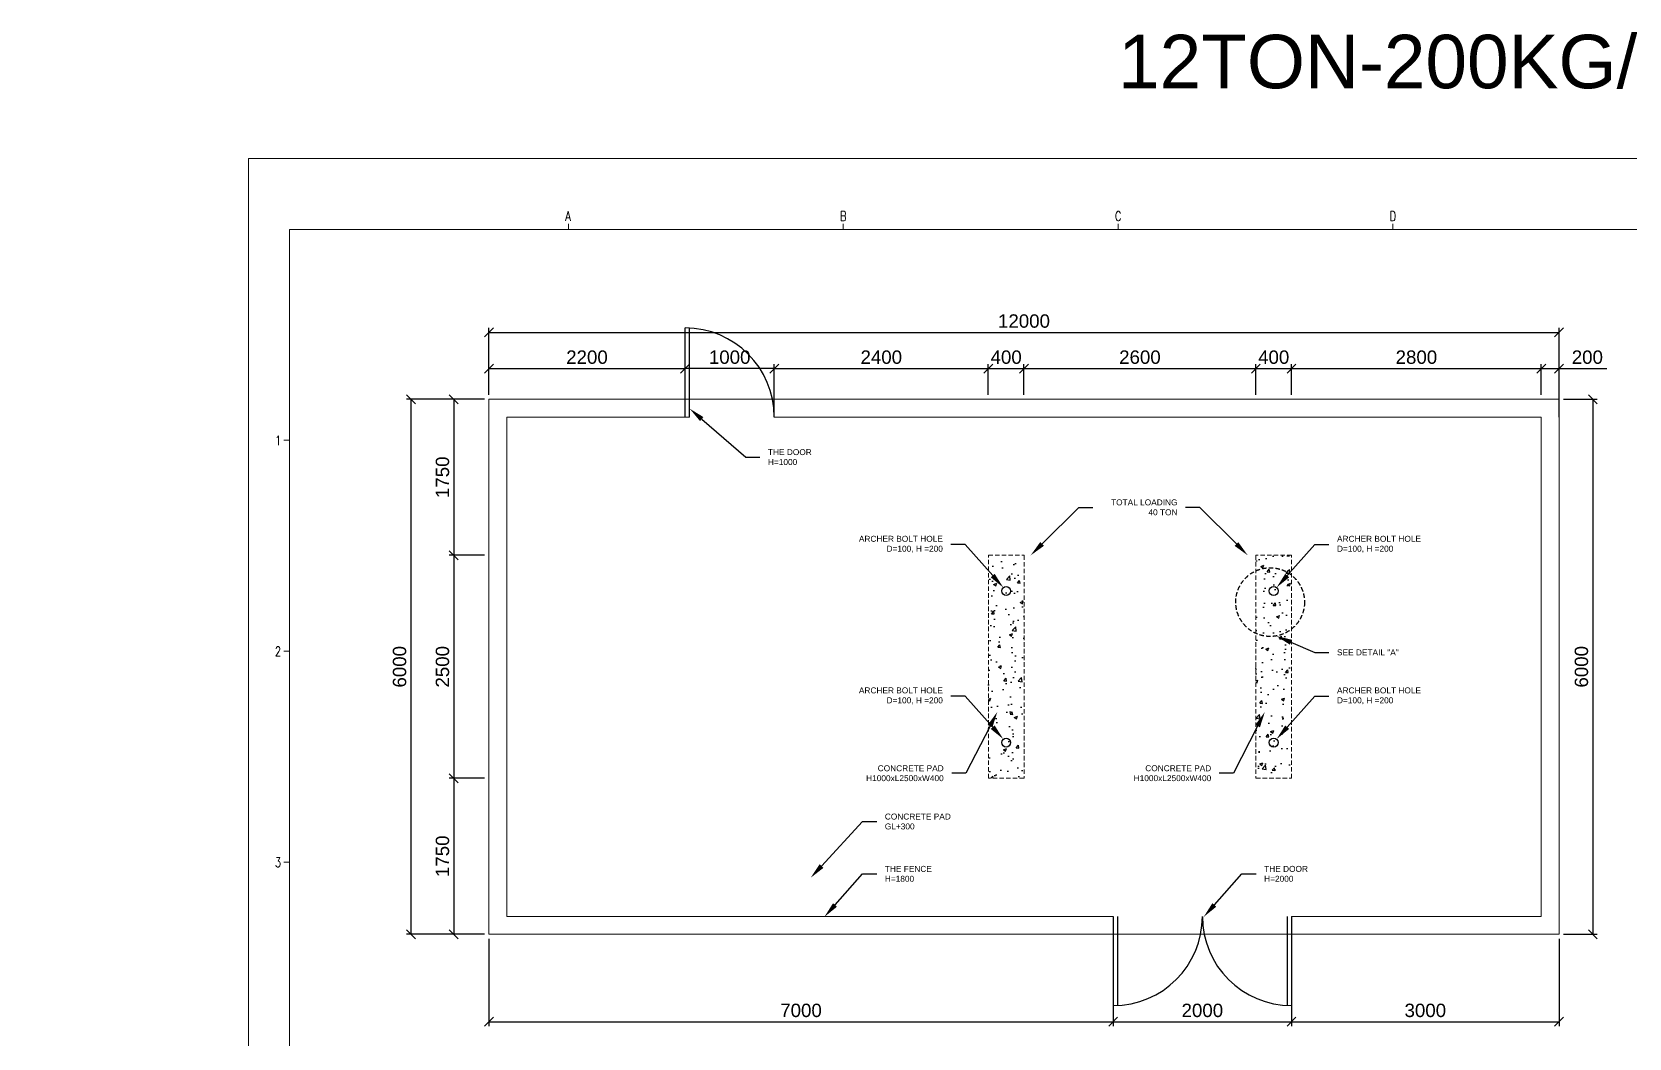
# Model space of a CAD drawing. Extents: x -1041800 to 1211622, y -13029 to 106851.
# Drawn here: x 70369 to 88278, y 95569 to 106851 of the extents above; entities that cross this region are included whole.
import ezdxf
from ezdxf import colors
from ezdxf.entities.mleader import LeaderData, LeaderLine
from ezdxf.math import Vec2, Vec3

# ---------------------------------------------------------------- set-up
doc = ezdxf.new("R2010")
doc.units = 0
doc.header["$MEASUREMENT"] = 0
doc.linetypes.add('DASHEDX2', pattern=[1.5, 1, -0.5])
doc.layers.get('0').update_dxf_attribs({"lineweight": 5})
doc.layers.add('SUPPORT', color=251, linetype='Continuous', lineweight=5)
doc.layers.add('VAN', color=7, linetype='Continuous')
doc.styles.get("Standard").update_dxf_attribs({"font": 'arial.ttf'})
doc.styles.add('TBOX', font='romans.shx', dxfattribs={"width": 0.75})
doc.dimstyles.new('TL100', dxfattribs={"dimscale": 0, "dimtxt": 200, "dimasz": 100, "dimexe": 50, "dimexo": 50, "dimgap": 50, "dimtad": 1, "dimdec": 0, "dimtxsty": 'Standard', "dimblk": 'OBLIQUE', "dimcen": 2.5, "dimclrd": 6, "dimclre": 6, "dimclrt": 3, "dimadec": 0, "dimazin": 0, "dimtfac": 1, "dimtdec": 0, "dimtmove": 0, "dimatfit": 3, "dimldrblk": 'OBLIQUE', "dimfxl": 1, "dimarcsym": 0})

# ---------------------------------------------------------------- blocks, each defined once
blk = doc.blocks.new('_Oblique')
at = {"color": 0, "linetype": 'ByBlock', "lineweight": -2}
blk.add_line((-0.5, -0.5), (0.5, 0.5), dxfattribs=at)
blk = doc.blocks.new('*D96')
at = {"layer": 'Defpoints', "color": 0, "transparency": 16777216}
for p in [(87493, 102732), (87493, 96732), (87871, 96732)]:
    blk.add_point(p, dxfattribs=at)
at = {"layer": 'VAN', "color": 6, "lineweight": -2, "transparency": 16777216}
for p, q in [((87543, 102732), (87921, 102732)), ((87871, 102732), (87871, 96732)), ((87543, 96732), (87921, 96732))]:
    blk.add_line(p, q, dxfattribs=at)
at = {"layer": 'VAN', "color": 6, "lineweight": -2, "transparency": 16777216, "xscale": 100, "yscale": 100, "zscale": 100}
for p, rotation in [((87871, 102732), 90), ((87871, 96732), 270)]:
    blk.add_blockref('_Oblique', p, dxfattribs=dict(at, rotation=rotation))
at = {"layer": 'VAN', "color": 3, "transparency": 16777216, "insert": (87744, 99732), "char_height": 150, "attachment_point": 5, "rotation": 90}
blk.add_mtext('6000', dxfattribs=at)
blk = doc.blocks.new('*D97')
at = {"layer": 'Defpoints', "color": 0, "transparency": 16777216}
for p in [(87493, 103481), (75493, 102732), (87493, 102482)]:
    blk.add_point(p, dxfattribs=at)
at = {"layer": 'VAN', "color": 6, "lineweight": -2, "transparency": 16777216}
for p, q in [((75493, 102782), (75493, 103531)), ((87493, 102532), (87493, 103531)), ((75493, 103481), (87493, 103481))]:
    blk.add_line(p, q, dxfattribs=at)
at = {"layer": 'VAN', "color": 6, "lineweight": -2, "transparency": 16777216, "xscale": 100, "yscale": 100, "zscale": 100, "rotation": 180}
blk.add_blockref('_Oblique', (75493, 103481), dxfattribs=at)
at = {"layer": 'VAN', "color": 6, "lineweight": -2, "transparency": 16777216, "xscale": 100, "yscale": 100, "zscale": 100}
blk.add_blockref('_Oblique', (87493, 103481), dxfattribs=at)
at = {"layer": 'VAN', "color": 3, "transparency": 16777216, "insert": (81493, 103608), "char_height": 150, "attachment_point": 5}
blk.add_mtext('12000', dxfattribs=at)
blk = doc.blocks.new('*D132')
at = {"layer": 'Defpoints', "color": 0, "transparency": 16777216}
for p in [(77693, 103076), (75493, 102732), (77693, 102732)]:
    blk.add_point(p, dxfattribs=at)
at = {"layer": 'VAN', "color": 6, "lineweight": -2, "transparency": 16777216}
for p, q in [((75493, 102782), (75493, 103126)), ((75493, 103076), (77693, 103076)), ((77693, 102782), (77693, 103126))]:
    blk.add_line(p, q, dxfattribs=at)
at = {"layer": 'VAN', "color": 6, "lineweight": -2, "transparency": 16777216, "xscale": 100, "yscale": 100, "zscale": 100, "rotation": 180}
blk.add_blockref('_Oblique', (75493, 103076), dxfattribs=at)
at = {"layer": 'VAN', "color": 6, "lineweight": -2, "transparency": 16777216, "xscale": 100, "yscale": 100, "zscale": 100}
blk.add_blockref('_Oblique', (77693, 103076), dxfattribs=at)
at = {"layer": 'VAN', "color": 3, "transparency": 16777216, "insert": (76593, 103203), "char_height": 150, "attachment_point": 5}
blk.add_mtext('2200', dxfattribs=at)
blk = doc.blocks.new('*D103')
at = {"layer": 'Defpoints', "color": 0, "transparency": 16777216}
for p in [(81093, 103076), (81093, 102732), (78693, 102532)]:
    blk.add_point(p, dxfattribs=at)
at = {"layer": 'VAN', "color": 6, "lineweight": -2, "transparency": 16777216}
for p, q in [((78693, 102582), (78693, 103126)), ((78693, 103076), (81093, 103076)), ((81093, 102782), (81093, 103126))]:
    blk.add_line(p, q, dxfattribs=at)
at = {"layer": 'VAN', "color": 6, "lineweight": -2, "transparency": 16777216, "xscale": 100, "yscale": 100, "zscale": 100, "rotation": 180}
blk.add_blockref('_Oblique', (78693, 103076), dxfattribs=at)
at = {"layer": 'VAN', "color": 6, "lineweight": -2, "transparency": 16777216, "xscale": 100, "yscale": 100, "zscale": 100}
blk.add_blockref('_Oblique', (81093, 103076), dxfattribs=at)
at = {"layer": 'VAN', "color": 3, "transparency": 16777216, "insert": (79893, 103203), "char_height": 150, "attachment_point": 5}
blk.add_mtext('2400', dxfattribs=at)
blk = doc.blocks.new('*D104')
at = {"layer": 'Defpoints', "color": 0, "transparency": 16777216}
for p in [(81493, 103076), (81093, 102732), (81493, 102732)]:
    blk.add_point(p, dxfattribs=at)
at = {"layer": 'VAN', "color": 6, "lineweight": -2, "transparency": 16777216}
for p, q in [((81093, 102782), (81093, 103126)), ((81093, 103076), (81493, 103076)), ((81493, 102782), (81493, 103126))]:
    blk.add_line(p, q, dxfattribs=at)
at = {"layer": 'VAN', "color": 6, "lineweight": -2, "transparency": 16777216, "xscale": 100, "yscale": 100, "zscale": 100, "rotation": 180}
blk.add_blockref('_Oblique', (81093, 103076), dxfattribs=at)
at = {"layer": 'VAN', "color": 6, "lineweight": -2, "transparency": 16777216, "xscale": 100, "yscale": 100, "zscale": 100}
blk.add_blockref('_Oblique', (81493, 103076), dxfattribs=at)
at = {"layer": 'VAN', "color": 3, "transparency": 16777216, "insert": (81293, 103203), "char_height": 150, "attachment_point": 5}
blk.add_mtext('400', dxfattribs=at)
blk = doc.blocks.new('*D105')
at = {"layer": 'Defpoints', "color": 0, "transparency": 16777216}
for p in [(87293, 103076), (84493, 102732), (87293, 102732)]:
    blk.add_point(p, dxfattribs=at)
at = {"layer": 'VAN', "color": 6, "lineweight": -2, "transparency": 16777216}
for p, q in [((84493, 102782), (84493, 103126)), ((84493, 103076), (87293, 103076)), ((87293, 102782), (87293, 103126))]:
    blk.add_line(p, q, dxfattribs=at)
at = {"layer": 'VAN', "color": 6, "lineweight": -2, "transparency": 16777216, "xscale": 100, "yscale": 100, "zscale": 100, "rotation": 180}
blk.add_blockref('_Oblique', (84493, 103076), dxfattribs=at)
at = {"layer": 'VAN', "color": 6, "lineweight": -2, "transparency": 16777216, "xscale": 100, "yscale": 100, "zscale": 100}
blk.add_blockref('_Oblique', (87293, 103076), dxfattribs=at)
at = {"layer": 'VAN', "color": 3, "transparency": 16777216, "insert": (85893, 103203), "char_height": 150, "attachment_point": 5}
blk.add_mtext('2800', dxfattribs=at)
blk = doc.blocks.new('*D133')
at = {"layer": 'Defpoints', "color": 0, "transparency": 16777216}
for p in [(87493, 103076), (87293, 102732), (87493, 102732)]:
    blk.add_point(p, dxfattribs=at)
at = {"layer": 'VAN', "color": 6, "lineweight": -2, "transparency": 16777216}
for p, q in [((87293, 102782), (87293, 103126)), ((87293, 103076), (87493, 103076)), ((87493, 102782), (87493, 103126)), ((87493, 103076), (88027, 103076))]:
    blk.add_line(p, q, dxfattribs=at)
at = {"layer": 'VAN', "color": 6, "lineweight": -2, "transparency": 16777216, "xscale": 100, "yscale": 100, "zscale": 100, "rotation": 180}
blk.add_blockref('_Oblique', (87293, 103076), dxfattribs=at)
at = {"layer": 'VAN', "color": 6, "lineweight": -2, "transparency": 16777216, "xscale": 100, "yscale": 100, "zscale": 100}
blk.add_blockref('_Oblique', (87493, 103076), dxfattribs=at)
at = {"layer": 'VAN', "color": 3, "transparency": 16777216, "insert": (87810, 103203), "char_height": 150, "attachment_point": 5}
blk.add_mtext('200', dxfattribs=at)
blk = doc.blocks.new('*D134')
at = {"layer": 'Defpoints', "color": 0, "transparency": 16777216}
for p in [(75493, 102732), (75099, 100982), (75493, 100982)]:
    blk.add_point(p, dxfattribs=at)
at = {"layer": 'VAN', "color": 6, "lineweight": -2, "transparency": 16777216}
for p, q in [((75443, 102732), (75049, 102732)), ((75099, 102732), (75099, 100982)), ((75443, 100982), (75049, 100982))]:
    blk.add_line(p, q, dxfattribs=at)
at = {"layer": 'VAN', "color": 6, "lineweight": -2, "transparency": 16777216, "xscale": 100, "yscale": 100, "zscale": 100}
for p, rotation in [((75099, 102732), 90), ((75099, 100982), 270)]:
    blk.add_blockref('_Oblique', p, dxfattribs=dict(at, rotation=rotation))
at = {"layer": 'VAN', "color": 3, "transparency": 16777216, "insert": (74973, 101857), "char_height": 150, "attachment_point": 5, "rotation": 90}
blk.add_mtext('1750', dxfattribs=at)
blk = doc.blocks.new('*D106')
at = {"layer": 'Defpoints', "color": 0, "transparency": 16777216}
for p in [(75493, 100982), (75099, 98482), (75493, 98482)]:
    blk.add_point(p, dxfattribs=at)
at = {"layer": 'VAN', "color": 6, "lineweight": -2, "transparency": 16777216}
for p, q in [((75443, 100982), (75049, 100982)), ((75099, 100982), (75099, 98482)), ((75443, 98482), (75049, 98482))]:
    blk.add_line(p, q, dxfattribs=at)
at = {"layer": 'VAN', "color": 6, "lineweight": -2, "transparency": 16777216, "xscale": 100, "yscale": 100, "zscale": 100}
for p, rotation in [((75099, 100982), 90), ((75099, 98482), 270)]:
    blk.add_blockref('_Oblique', p, dxfattribs=dict(at, rotation=rotation))
at = {"layer": 'VAN', "color": 3, "transparency": 16777216, "insert": (74973, 99732), "char_height": 150, "attachment_point": 5, "rotation": 90}
blk.add_mtext('2500', dxfattribs=at)
blk = doc.blocks.new('*D107')
at = {"layer": 'Defpoints', "color": 0, "transparency": 16777216}
for p in [(75493, 98482), (75099, 96732), (75493, 96732)]:
    blk.add_point(p, dxfattribs=at)
at = {"layer": 'VAN', "color": 6, "lineweight": -2, "transparency": 16777216}
for p, q in [((75443, 98482), (75049, 98482)), ((75099, 98482), (75099, 96732)), ((75443, 96732), (75049, 96732))]:
    blk.add_line(p, q, dxfattribs=at)
at = {"layer": 'VAN', "color": 6, "lineweight": -2, "transparency": 16777216, "xscale": 100, "yscale": 100, "zscale": 100}
for p, rotation in [((75099, 98482), 90), ((75099, 96732), 270)]:
    blk.add_blockref('_Oblique', p, dxfattribs=dict(at, rotation=rotation))
at = {"layer": 'VAN', "color": 3, "transparency": 16777216, "insert": (74973, 97607), "char_height": 150, "attachment_point": 5, "rotation": 90}
blk.add_mtext('1750', dxfattribs=at)
blk = doc.blocks.new('*D135')
at = {"layer": 'Defpoints', "color": 0, "transparency": 16777216}
for p in [(75493, 102732), (74619, 96732), (75493, 96732)]:
    blk.add_point(p, dxfattribs=at)
at = {"layer": 'VAN', "color": 6, "lineweight": -2, "transparency": 16777216}
for p, q in [((75443, 102732), (74569, 102732)), ((74619, 102732), (74619, 96732)), ((75443, 96732), (74569, 96732))]:
    blk.add_line(p, q, dxfattribs=at)
at = {"layer": 'VAN', "color": 6, "lineweight": -2, "transparency": 16777216, "xscale": 100, "yscale": 100, "zscale": 100}
for p, rotation in [((74619, 102732), 90), ((74619, 96732), 270)]:
    blk.add_blockref('_Oblique', p, dxfattribs=dict(at, rotation=rotation))
at = {"layer": 'VAN', "color": 3, "transparency": 16777216, "insert": (74492, 99732), "char_height": 150, "attachment_point": 5, "rotation": 90}
blk.add_mtext('6000', dxfattribs=at)
blk = doc.blocks.new('*D98')
at = {"layer": 'Defpoints', "color": 0, "transparency": 16777216}
for p in [(77693, 103076), (77693, 102732), (78693, 102532)]:
    blk.add_point(p, dxfattribs=at)
at = {"layer": 'VAN', "color": 6, "lineweight": -2, "transparency": 16777216}
for p, q in [((77693, 102782), (77693, 103126)), ((78693, 103076), (77693, 103076)), ((78693, 102582), (78693, 103126))]:
    blk.add_line(p, q, dxfattribs=at)
at = {"layer": 'VAN', "color": 6, "lineweight": -2, "transparency": 16777216, "xscale": 100, "yscale": 100, "zscale": 100, "rotation": 180}
blk.add_blockref('_Oblique', (77693, 103076), dxfattribs=at)
at = {"layer": 'VAN', "color": 6, "lineweight": -2, "transparency": 16777216, "xscale": 100, "yscale": 100, "zscale": 100}
blk.add_blockref('_Oblique', (78693, 103076), dxfattribs=at)
at = {"layer": 'VAN', "color": 3, "transparency": 16777216, "insert": (78193, 103203), "char_height": 150, "attachment_point": 5}
blk.add_mtext('1000', dxfattribs=at)
blk = doc.blocks.new('*D108')
at = {"layer": 'Defpoints', "color": 0, "transparency": 16777216}
for p in [(82493, 96932), (75493, 96732), (82493, 95752)]:
    blk.add_point(p, dxfattribs=at)
at = {"layer": 'VAN', "color": 6, "lineweight": -2, "transparency": 16777216}
for p, q in [((82493, 96882), (82493, 95702)), ((75493, 96682), (75493, 95702)), ((75493, 95752), (82493, 95752))]:
    blk.add_line(p, q, dxfattribs=at)
at = {"layer": 'VAN', "color": 6, "lineweight": -2, "transparency": 16777216, "xscale": 100, "yscale": 100, "zscale": 100, "rotation": 180}
blk.add_blockref('_Oblique', (75493, 95752), dxfattribs=at)
at = {"layer": 'VAN', "color": 6, "lineweight": -2, "transparency": 16777216, "xscale": 100, "yscale": 100, "zscale": 100}
blk.add_blockref('_Oblique', (82493, 95752), dxfattribs=at)
at = {"layer": 'VAN', "color": 3, "transparency": 16777216, "insert": (78993, 95878), "char_height": 150, "attachment_point": 5}
blk.add_mtext('7000', dxfattribs=at)
blk = doc.blocks.new('*D109')
at = {"layer": 'Defpoints', "color": 0, "transparency": 16777216}
for p in [(82493, 96932), (84493, 96932), (84493, 95752)]:
    blk.add_point(p, dxfattribs=at)
at = {"layer": 'VAN', "color": 6, "lineweight": -2, "transparency": 16777216}
for p, q in [((82493, 96882), (82493, 95702)), ((84493, 96882), (84493, 95702)), ((82493, 95752), (84493, 95752))]:
    blk.add_line(p, q, dxfattribs=at)
at = {"layer": 'VAN', "color": 6, "lineweight": -2, "transparency": 16777216, "xscale": 100, "yscale": 100, "zscale": 100, "rotation": 180}
blk.add_blockref('_Oblique', (82493, 95752), dxfattribs=at)
at = {"layer": 'VAN', "color": 6, "lineweight": -2, "transparency": 16777216, "xscale": 100, "yscale": 100, "zscale": 100}
blk.add_blockref('_Oblique', (84493, 95752), dxfattribs=at)
at = {"layer": 'VAN', "color": 3, "transparency": 16777216, "insert": (83493, 95878), "char_height": 150, "attachment_point": 5}
blk.add_mtext('2000', dxfattribs=at)
blk = doc.blocks.new('*D110')
at = {"layer": 'Defpoints', "color": 0, "transparency": 16777216}
for p in [(84493, 96932), (87493, 96732), (87493, 95752)]:
    blk.add_point(p, dxfattribs=at)
at = {"layer": 'VAN', "color": 6, "lineweight": -2, "transparency": 16777216}
for p, q in [((84493, 96882), (84493, 95702)), ((87493, 96682), (87493, 95702)), ((84493, 95752), (87493, 95752))]:
    blk.add_line(p, q, dxfattribs=at)
at = {"layer": 'VAN', "color": 6, "lineweight": -2, "transparency": 16777216, "xscale": 100, "yscale": 100, "zscale": 100, "rotation": 180}
blk.add_blockref('_Oblique', (84493, 95752), dxfattribs=at)
at = {"layer": 'VAN', "color": 6, "lineweight": -2, "transparency": 16777216, "xscale": 100, "yscale": 100, "zscale": 100}
blk.add_blockref('_Oblique', (87493, 95752), dxfattribs=at)
at = {"layer": 'VAN', "color": 3, "transparency": 16777216, "insert": (85993, 95878), "char_height": 150, "attachment_point": 5}
blk.add_mtext('3000', dxfattribs=at)
blk = doc.blocks.new('*D111')
at = {"layer": 'Defpoints', "color": 0, "transparency": 16777216}
for p in [(84093, 103076), (81493, 102732), (84093, 102732)]:
    blk.add_point(p, dxfattribs=at)
at = {"layer": 'VAN', "color": 6, "lineweight": -2, "transparency": 16777216}
for p, q in [((81493, 102782), (81493, 103126)), ((81493, 103076), (84093, 103076)), ((84093, 102782), (84093, 103126))]:
    blk.add_line(p, q, dxfattribs=at)
at = {"layer": 'VAN', "color": 6, "lineweight": -2, "transparency": 16777216, "xscale": 100, "yscale": 100, "zscale": 100, "rotation": 180}
blk.add_blockref('_Oblique', (81493, 103076), dxfattribs=at)
at = {"layer": 'VAN', "color": 6, "lineweight": -2, "transparency": 16777216, "xscale": 100, "yscale": 100, "zscale": 100}
blk.add_blockref('_Oblique', (84093, 103076), dxfattribs=at)
at = {"layer": 'VAN', "color": 3, "transparency": 16777216, "insert": (82793, 103203), "char_height": 150, "attachment_point": 5}
blk.add_mtext('2600', dxfattribs=at)
blk = doc.blocks.new('*D112')
at = {"layer": 'Defpoints', "color": 0, "transparency": 16777216}
for p in [(84493, 103076), (84093, 102732), (84493, 102732)]:
    blk.add_point(p, dxfattribs=at)
at = {"layer": 'VAN', "color": 6, "lineweight": -2, "transparency": 16777216}
for p, q in [((84093, 102782), (84093, 103126)), ((84093, 103076), (84493, 103076)), ((84493, 102782), (84493, 103126))]:
    blk.add_line(p, q, dxfattribs=at)
at = {"layer": 'VAN', "color": 6, "lineweight": -2, "transparency": 16777216, "xscale": 100, "yscale": 100, "zscale": 100, "rotation": 180}
blk.add_blockref('_Oblique', (84093, 103076), dxfattribs=at)
at = {"layer": 'VAN', "color": 6, "lineweight": -2, "transparency": 16777216, "xscale": 100, "yscale": 100, "zscale": 100}
blk.add_blockref('_Oblique', (84493, 103076), dxfattribs=at)
at = {"layer": 'VAN', "color": 3, "transparency": 16777216, "insert": (84293, 103203), "char_height": 150, "attachment_point": 5}
blk.add_mtext('400', dxfattribs=at)

msp = doc.modelspace()

# ---------------------------------------------------------------- hatches: boundary and pattern name
at = {"layer": 'VAN'}
h = msp.add_hatch(dxfattribs=at)
h.set_pattern_fill('AR-CONC', color=0, scale=50)
h.set_pattern_definition([(50, (-412392.5, -213941.18), (358.63009, -31.37607), [37.5, -412.5]), (355, (-412392.5, -213941.2), (-69.37567, 376.09607), [30, -330]), (100.451444, (-412362.6, -213943.8), (289.25442, 344.72), [31.8701, -350.57106]), (46.1842, (-412392.5, -213841.2), (533.62067, -82.75964), [56.25, -618.75]), (96.63564, (-412348, -213848.1), (467.33097, 487.0593), [47.80517, -525.8569]), (351.18416, (-412392.5, -213841.2), (467.33097, 487.0593), [45, -495]), (21, (-412342.5, -213866.18), (298.45353, -201.30945), [37.5, -412.5]), (326, (-412342.5, -213866.2), (121.65767, 362.57502), [30, -330]), (71.451445, (-412317.62, -213882.96), (420.11119, 161.26558), [31.8701, -350.57106]), (37.5, (-412392.49, -213941.18), (6.079928, 166.446927), [0, -326, 0, -335, 0, -331.25]), (7.5, (-412392.49, -213941.18), (131.53477, 197.205856), [0, -191, 0, -318.5, 0, -126.25]), (327.5, (-412503.99, -213941.18), (266.911218, -11.277436), [0, -125, 0, -390, 0, -517.5]), (317.5, (-412554, -213941.18), (291.593085, 50.05249), [0, -162.5, 0, -259, 0, -367.5])])
h.paths.add_polyline_path([(84093.3, 100981.9), (84093.3, 98481.9), (84493.3, 98481.9), (84493.3, 100981.9)])
h.paths.add_polyline_path([(81493.3, 98481.9), (81493.3, 100981.9), (81093.3, 100981.9), (81093.3, 98481.9)])

# ---------------------------------------------------------------- linework, layer by layer
at = {"linetype": 'Continuous'}
for p, q in [((76384, 104637.3), (76384, 104698.9)), ((79465.7, 104637.3), (79465.7, 104698.9)), ((82547.3, 104637.3), (82547.3, 104698.9)), ((85629, 104637.3), (85629, 104698.9)), ((73256.1, 102272.2), (73194.5, 102272.2)), ((73256.1, 99907.1), (73194.5, 99907.1)), ((73256.1, 97542), (73194.5, 97542))]:
    msp.add_line(p, q, dxfattribs=at)
msp.add_lwpolyline([(72798.6, 87286.6), (98459.4, 87286.6), (98459.4, 105432.4), (72798.6, 105432.4)], close=True, dxfattribs=at)
at = {"color": 2, "linetype": 'Continuous'}
msp.add_lwpolyline([(73256.1, 104637.3), (97917.4, 104637.3), (97917.4, 88081.7), (73256.1, 88081.7), (73256.1, 104637.3), (75730.7, 104637.3)], dxfattribs=at)
at = {"layer": 'SUPPORT', "color": 252, "lineweight": 5}
msp.add_lwpolyline([(75493.2, 96731.9), (87493.2, 96731.9), (87493.2, 102731.9), (75493.2, 102731.9)], close=True, dxfattribs=at)
for points in [[(77743.4, 102531.9), (75693.2, 102531.9), (75693.2, 96931.9), (82493.2, 96931.9)], [(84493.2, 96931.9), (87293.2, 96931.9), (87293.2, 102531.9), (78693.4, 102531.9)]]:
    msp.add_lwpolyline(points, dxfattribs=at)
at = {"layer": 'SUPPORT', "color": 252, "linetype": 'DASHEDX2', "lineweight": 5, "ltscale": 50}
for points in [[(81093.3, 100981.9), (81493.3, 100981.9), (81493.3, 98481.9), (81093.3, 98481.9)], [(84493.3, 100981.9), (84093.3, 100981.9), (84093.3, 98481.9), (84493.3, 98481.9)]]:
    msp.add_lwpolyline(points, close=True, dxfattribs=at)
at = {"layer": 'VAN', "color": 0}
for p, q in [((77693.4, 102531.9), (77693.4, 103531.9)), ((77743.4, 102531.9), (77743.4, 103531.9)), ((82493.2, 96931.9), (82493.2, 95931.9)), ((82543.2, 96931.9), (82543.2, 95931.9)), ((84443.2, 96931.9), (84443.2, 95931.9)), ((84493.2, 96931.9), (84493.2, 95931.9))]:
    msp.add_line(p, q, dxfattribs=at)
at = {"layer": 'VAN', "color": 0, "linetype": 'DASHEDX2', "ltscale": 50}
msp.add_circle((84253.2, 100457.1), 385.4, dxfattribs=at)
at = {"layer": 'VAN', "color": 0}
for centre in [(81293.2, 100581.9), (84293.3, 100581.9), (81293.2, 98881.9), (84293.3, 98881.9)]:
    msp.add_circle(centre, 50, dxfattribs=at)
for centre, start, end in [((77693.4, 102531.9), 0, 90), ((82493.2, 96931.9), 270, 0), ((84493.2, 96931.9), 180, 270)]:
    msp.add_arc(centre, 1000, start, end, dxfattribs=at)

# ---------------------------------------------------------------- texts
at = {"linetype": 'Continuous', "style": 'TBOX', "width": 0.75}
for s, p in [('A', (76349.2, 104731.8)), ('B', (79430.8, 104731.8)), ('C', (82512.5, 104731.8)), ('D', (85594.1, 104731.8)), ('1', (73094.1, 102215.7)), ('2', (73094.1, 99850.7)), ('3', (73094.1, 97485.6))]:
    msp.add_text(s, height=107.9, dxfattribs=at).set_placement(p)
at = {"insert": (82548.1, 106819), "char_height": 600, "width": 9598.709, "attachment_point": 1}
msp.add_mtext('12TON-200KG/HR', dxfattribs=at)

# ---------------------------------------------------------------- dimensions: what is measured, and where the dimension line sits
at = {"layer": 'VAN', "color": 0}
for base, p1, p2, picture, middle in [((87493.2, 103481), (75493.2, 102731.9), (87493.2, 102481.9), '*D97', (81493.2, 103607.5)), ((77693.4, 103076.2), (75493.2, 102731.9), (77693.4, 102731.9), '*D132', (76593.3, 103202.8)), ((77693.4, 103076.2), (78693.4, 102531.9), (77693.4, 102731.9), '*D98', (78193.4, 103202.8)), ((81093.3, 103076.2), (78693.4, 102531.9), (81093.3, 102731.9), '*D103', (79893.4, 103202.8)), ((84093.3, 103076.2), (81493.2, 102731.9), (84093.3, 102731.9), '*D111', (82793.2, 103202.8)), ((87293.2, 103076.2), (84493.3, 102731.9), (87293.2, 102731.9), '*D105', (85893.2, 103202.8)), ((87493.2, 103076.2), (87293.2, 102731.9), (87493.2, 102731.9), '*D133', (87809.9, 103202.8)), ((82493.2, 95751.8), (75493.2, 96731.9), (82493.2, 96931.9), '*D108', (78993.2, 95878.3)), ((84493.2, 95751.8), (82493.2, 96931.9), (84493.2, 96931.9), '*D109', (83493.2, 95878.3)), ((87493.2, 95751.8), (84493.2, 96931.9), (87493.2, 96731.9), '*D110', (85993.2, 95878.4))]:
    dim = msp.add_linear_dim(base=base, p1=p1, p2=p2, dimstyle='TL100', override={"dimscale": 1, "dimtxt": 150}, dxfattribs=at)
    dim.commit()
    dim.dimension.update_dxf_attribs({"geometry": picture, "text_midpoint": middle})
for base, p1, p2, picture, middle in [((81493.3, 103076.2), (81093.3, 102731.9), (81493.3, 102731.9), '*D104', (81293.3, 103076.2)), ((84493.3, 103076.2), (84093.3, 102731.9), (84493.3, 102731.9), '*D112', (84293.3, 103076.2))]:
    dim = msp.add_linear_dim(base=base, p1=p1, p2=p2, dimstyle='TL100', override={"dimscale": 1, "dimtxt": 150}, dxfattribs=at)
    dim.commit()
    dim.dimension.update_dxf_attribs({"geometry": picture, "text_midpoint": middle, "dimtype": 160})
for base, p1, p2, picture, middle in [((74618.9, 96731.9), (75493.2, 102731.9), (75493.2, 96731.9), '*D135', (74492.3, 99731.9)), ((75099.5, 100981.9), (75493.2, 102731.9), (75493.2, 100981.9), '*D134', (74972.9, 101856.9)), ((87870.7, 96731.9), (87493.2, 102731.9), (87493.2, 96731.9), '*D96', (87744.1, 99731.9)), ((75099.5, 98481.9), (75493.2, 100981.9), (75493.2, 98481.9), '*D106', (74972.9, 99731.9)), ((75099.5, 96731.9), (75493.2, 98481.9), (75493.2, 96731.9), '*D107', (74972.9, 97606.9))]:
    dim = msp.add_linear_dim(base=base, p1=p1, p2=p2, angle=90, dimstyle='TL100', override={"dimscale": 1, "dimtxt": 150}, dxfattribs=at)
    dim.commit()
    dim.dimension.update_dxf_attribs({"geometry": picture, "text_midpoint": middle})

# ---------------------------------------------------------------- leaders
ml = msp.add_multileader_mtext('Standard')
ml.set_content('THE DOOR\\PH=1000', color=256)
ml.set_leader_properties()
ml.build(insert=Vec2(0, 0))
ml.multileader.update_dxf_attribs({"text_left_attachment_type": 2, "text_right_attachment_type": 2, "dogleg_length": 0.36, "arrow_head_size": 180, "scale": 1000})
ctx = ml.context
ctx.base_point, ctx.scale, ctx.char_height, ctx.arrow_head_size, ctx.landing_gap_size, ctx.plane_origin = Vec3(78532, 102082.8), 1000, 66.67, 180, 90, Vec3(87466.6, 103598.3)
ctx.left_attachment, ctx.right_attachment = 2, 2
notes = []
notes.append((ctx, [(1, (1, 1, 0), (78373.2, 102082.8), (1, 0), 158.8, [(0, [(77743.4, 102627.2)], 0, [])])]))
ctx.mtext.insert, ctx.mtext.width, ctx.mtext.flow_direction = Vec3(78622, 102172.3), 750.005, 5
ml = msp.add_multileader_mtext('Standard')
ml.set_content('TOTAL LOADING\\P40 TON', color=256)
ml.set_leader_properties()
ml.build(insert=Vec2(0, 0))
ml.multileader.update_dxf_attribs({"text_left_attachment_type": 2, "text_right_attachment_type": 2, "dogleg_length": 0.36, "arrow_head_size": 180, "scale": 1000})
ctx = ml.context
ctx.base_point, ctx.scale, ctx.char_height, ctx.arrow_head_size, ctx.landing_gap_size, ctx.plane_origin = Vec3(82387.2, 101519.4), 1000, 66.667, 180, 90, Vec3(91325.3, 101667.6)
ctx.left_attachment, ctx.right_attachment, ctx.text_align_type = 2, 2, 2
notes.append((ctx, [(0, (1, 1, 0), (83463.2, 101519.4), (-1, 0), 158.8, [(0, [(84002.2, 100981.9)], 0, [])])]))
ctx.mtext.insert, ctx.mtext.width, ctx.mtext.alignment, ctx.mtext.flow_direction = Vec3(83214.4, 101609), 1100.105, 3, 5
ml = msp.add_multileader_mtext('Standard')
ml.set_content(' ', color=256)
ml.set_leader_properties()
ml.build(insert=Vec2(0, 0))
ml.multileader.update_dxf_attribs({"text_left_attachment_type": 2, "text_right_attachment_type": 2, "dogleg_length": 0.36, "arrow_head_size": 180, "scale": 1000})
ctx = ml.context
ctx.base_point, ctx.scale, ctx.char_height, ctx.arrow_head_size, ctx.landing_gap_size, ctx.plane_origin = Vec3(82266, 101519.4), 1000, 66.7, 180, 90, Vec3(74245.2, 101667.6)
ctx.left_attachment, ctx.right_attachment = 2, 2
notes.append((ctx, [(0, (1, 1, 0), (82107.2, 101519.4), (1, 0), 158.8, [(0, [(81568.3, 100981.9)], 0, [])])]))
ctx.mtext.insert, ctx.mtext.width, ctx.mtext.flow_direction = Vec3(82356, 101552.7), 1100.105, 5
ml = msp.add_multileader_mtext('Standard')
ml.set_content('ARCHER BOLT HOLE\\PD=100, H =200', color=256)
ml.set_leader_properties()
ml.build(insert=Vec2(0, 0))
ml.multileader.update_dxf_attribs({"text_left_attachment_type": 2, "text_right_attachment_type": 2, "dogleg_length": 0.36, "arrow_head_size": 180, "scale": 1000})
ctx = ml.context
ctx.base_point, ctx.scale, ctx.char_height, ctx.arrow_head_size, ctx.landing_gap_size, ctx.plane_origin = Vec3(79556.8, 101103.3), 1000, 66.667, 180, 90, Vec3(71739.1, 102618.8)
ctx.left_attachment, ctx.right_attachment, ctx.text_align_type = 2, 2, 2
notes.append((ctx, [(1, (1, 1, 0), (80832.5, 101103.3), (-1, 0), 158.8, [(0, [(81261.4, 100620.5)], 0, [])])]))
ctx.mtext.insert, ctx.mtext.width, ctx.mtext.alignment, ctx.mtext.flow_direction = Vec3(80583.7, 101200.4), 1072.566, 3, 5
ml = msp.add_multileader_mtext('Standard')
ml.set_content('ARCHER BOLT HOLE\\PD=100, H =200', color=256)
ml.set_leader_properties()
ml.build(insert=Vec2(0, 0))
ml.multileader.update_dxf_attribs({"text_left_attachment_type": 2, "text_right_attachment_type": 2, "dogleg_length": 0.36, "arrow_head_size": 180, "scale": 1000})
ctx = ml.context
ctx.base_point, ctx.scale, ctx.char_height, ctx.arrow_head_size, ctx.landing_gap_size, ctx.plane_origin = Vec3(84912.8, 101103.3), 1000, 66.667, 180, 90, Vec3(93847.4, 102618.8)
ctx.left_attachment, ctx.right_attachment = 2, 2
notes.append((ctx, [(1, (1, 1, 0), (84754, 101103.3), (1, 0), 158.8, [(0, [(84325.1, 100620.5)], 0, [])])]))
ctx.mtext.insert, ctx.mtext.width, ctx.mtext.flow_direction = Vec3(85002.8, 101200.4), 1072.566, 5
ml = msp.add_multileader_mtext('Standard')
ml.set_content('SEE DETAIL "A"', color=256)
ml.set_leader_properties()
ml.build(insert=Vec2(0, 0))
ml.multileader.update_dxf_attribs({"text_left_attachment_type": 2, "text_right_attachment_type": 2, "dogleg_length": 0.36, "arrow_head_size": 180, "scale": 1000})
ctx = ml.context
ctx.base_point, ctx.scale, ctx.char_height, ctx.arrow_head_size, ctx.landing_gap_size, ctx.plane_origin = Vec3(84912.8, 99892.6), 1000, 66.667, 180, 90, Vec3(93847.4, 101573)
ctx.left_attachment, ctx.right_attachment = 2, 2
notes.append((ctx, [(1, (1, 1, 0), (84754, 99892.6), (1, 0), 158.8, [(0, [(84320.7, 100077.6)], 0, [])])]))
ctx.mtext.insert, ctx.mtext.width, ctx.mtext.flow_direction = Vec3(85002.8, 99926.7), 1072.566, 5
ml = msp.add_multileader_mtext('Standard')
ml.set_content('ARCHER BOLT HOLE\\PD=100, H =200', color=256)
ml.set_leader_properties()
ml.build(insert=Vec2(0, 0))
ml.multileader.update_dxf_attribs({"text_left_attachment_type": 2, "text_right_attachment_type": 2, "dogleg_length": 0.36, "arrow_head_size": 180, "scale": 1000})
ctx = ml.context
ctx.base_point, ctx.scale, ctx.char_height, ctx.arrow_head_size, ctx.landing_gap_size, ctx.plane_origin = Vec3(79556.8, 99403.3), 1000, 66.667, 180, 90, Vec3(71739.1, 100918.8)
ctx.left_attachment, ctx.right_attachment, ctx.text_align_type = 2, 2, 2
notes.append((ctx, [(1, (1, 1, 0), (80832.5, 99403.3), (-1, 0), 158.8, [(0, [(81261.4, 98920.5)], 0, [])])]))
ctx.mtext.insert, ctx.mtext.width, ctx.mtext.alignment, ctx.mtext.flow_direction = Vec3(80583.7, 99500.4), 1072.566, 3, 5
ml = msp.add_multileader_mtext('Standard')
ml.set_content('ARCHER BOLT HOLE\\PD=100, H =200', color=256)
ml.set_leader_properties()
ml.build(insert=Vec2(0, 0))
ml.multileader.update_dxf_attribs({"text_left_attachment_type": 2, "text_right_attachment_type": 2, "dogleg_length": 0.36, "arrow_head_size": 180, "scale": 1000})
ctx = ml.context
ctx.base_point, ctx.scale, ctx.char_height, ctx.arrow_head_size, ctx.landing_gap_size, ctx.plane_origin = Vec3(84912.8, 99403.3), 1000, 66.667, 180, 90, Vec3(93847.4, 100918.8)
ctx.left_attachment, ctx.right_attachment = 2, 2
notes.append((ctx, [(1, (1, 1, 0), (84754, 99403.3), (1, 0), 158.8, [(0, [(84325.1, 98920.5)], 0, [])])]))
ctx.mtext.insert, ctx.mtext.width, ctx.mtext.flow_direction = Vec3(85002.8, 99500.4), 1072.566, 5
ml = msp.add_multileader_mtext('Standard')
ml.set_content('CONCRETE PAD\\PH1000xL2500xW400', color=256)
ml.set_leader_properties()
ml.build(insert=Vec2(0, 0))
ml.multileader.update_dxf_attribs({"text_left_attachment_type": 2, "text_right_attachment_type": 2, "dogleg_length": 0.36, "arrow_head_size": 180, "scale": 1000})
ctx = ml.context
ctx.base_point, ctx.scale, ctx.char_height, ctx.arrow_head_size, ctx.landing_gap_size, ctx.plane_origin = Vec3(79644.9, 98537.8), 1000, 66.667, 180, 90, Vec3(88703.7, 98686)
ctx.left_attachment, ctx.right_attachment, ctx.text_align_type = 2, 2, 2
notes.append((ctx, [(0, (1, 1, 0), (80841.6, 98537.8), (-1, 0), 158.8, [(0, [(81194.3, 99226.4)], 0, [])])]))
ctx.mtext.insert, ctx.mtext.width, ctx.mtext.alignment, ctx.mtext.flow_direction = Vec3(80592.8, 98627.4), 1100.105, 3, 5
ml = msp.add_multileader_mtext('Standard')
ml.set_content('CONCRETE PAD\\PH1000xL2500xW400', color=256)
ml.set_leader_properties()
ml.build(insert=Vec2(0, 0))
ml.multileader.update_dxf_attribs({"text_left_attachment_type": 2, "text_right_attachment_type": 2, "dogleg_length": 0.36, "arrow_head_size": 180, "scale": 1000})
ctx = ml.context
ctx.base_point, ctx.scale, ctx.char_height, ctx.arrow_head_size, ctx.landing_gap_size, ctx.plane_origin = Vec3(82644.9, 98537.8), 1000, 66.667, 180, 90, Vec3(91703.7, 98686)
ctx.left_attachment, ctx.right_attachment, ctx.text_align_type = 2, 2, 2
notes.append((ctx, [(0, (1, 1, 0), (83841.6, 98537.8), (-1, 0), 158.8, [(0, [(84194.3, 99226.4)], 0, [])])]))
ctx.mtext.insert, ctx.mtext.width, ctx.mtext.alignment, ctx.mtext.flow_direction = Vec3(83592.8, 98627.4), 1100.105, 3, 5
ml = msp.add_multileader_mtext('Standard')
ml.set_content('CONCRETE PAD\\PGL+300', color=256)
ml.set_leader_properties()
ml.build(insert=Vec2(0, 0))
ml.multileader.update_dxf_attribs({"text_left_attachment_type": 2, "text_right_attachment_type": 2, "dogleg_length": 0.36, "arrow_head_size": 180, "scale": 1000})
ctx = ml.context
ctx.base_point, ctx.scale, ctx.char_height, ctx.arrow_head_size, ctx.landing_gap_size, ctx.plane_origin = Vec3(79842.8, 97996.3), 1000, 66.667, 180, 90, Vec3(88777.4, 98144.5)
ctx.left_attachment, ctx.right_attachment = 2, 2
notes.append((ctx, [(1, (1, 1, 0), (79684, 97996.3), (1, 0), 158.8, [(0, [(79100.7, 97365.2)], 0, [])])]))
ctx.mtext.insert, ctx.mtext.width, ctx.mtext.flow_direction = Vec3(79932.8, 98085.9), 1100.105, 5
ml = msp.add_multileader_mtext('Standard')
ml.set_content('THE FENCE\\PH=1800', color=256)
ml.set_leader_properties()
ml.build(insert=Vec2(0, 0))
ml.multileader.update_dxf_attribs({"text_left_attachment_type": 2, "text_right_attachment_type": 2, "dogleg_length": 0.36, "arrow_head_size": 180, "scale": 1000})
ctx = ml.context
ctx.base_point, ctx.scale, ctx.char_height, ctx.arrow_head_size, ctx.landing_gap_size, ctx.plane_origin = Vec3(79842.8, 97409.8), 1000, 66.67, 180, 90, Vec3(88777.4, 98925.2)
ctx.left_attachment, ctx.right_attachment = 2, 2
notes.append((ctx, [(1, (1, 1, 0), (79684, 97409.8), (1, 0), 158.8, [(0, [(79255, 96927)], 0, [])])]))
ctx.mtext.insert, ctx.mtext.width, ctx.mtext.flow_direction = Vec3(79932.8, 97499.2), 622.587, 5
ml = msp.add_multileader_mtext('Standard')
ml.set_content('THE DOOR\\PH=2000', color=256)
ml.set_leader_properties()
ml.build(insert=Vec2(0, 0))
ml.multileader.update_dxf_attribs({"text_left_attachment_type": 2, "text_right_attachment_type": 2, "dogleg_length": 0.36, "arrow_head_size": 180, "scale": 1000})
ctx = ml.context
ctx.base_point, ctx.scale, ctx.char_height, ctx.arrow_head_size, ctx.landing_gap_size, ctx.plane_origin = Vec3(84095.7, 97409.8), 1000, 66.67, 180, 90, Vec3(93030.3, 98925.2)
ctx.left_attachment, ctx.right_attachment = 2, 2
notes.append((ctx, [(1, (1, 1, 0), (83936.9, 97409.8), (1, 0), 158.8, [(0, [(83508, 96927)], 0, [])])]))
ctx.mtext.insert, ctx.mtext.width, ctx.mtext.flow_direction = Vec3(84185.7, 97499.2), 750.005, 5
for ctx, leaders in notes:
    for number, flags, end, landing, length, lines in leaders:
        leader = LeaderData()
        leader.index, (leader.has_last_leader_line, leader.has_dogleg_vector, leader.attachment_direction) = number, flags
        leader.last_leader_point, leader.dogleg_vector, leader.dogleg_length = Vec3(end), Vec3(landing), length
        for number, points, colour, breaks in lines:
            line = LeaderLine()
            line.index, line.vertices, line.color, line.breaks = number, Vec3.list(points), colors.encode_raw_color(colour), breaks
            leader.lines.append(line)
        ctx.leaders.append(leader)

doc.saveas('drawing.dxf')
